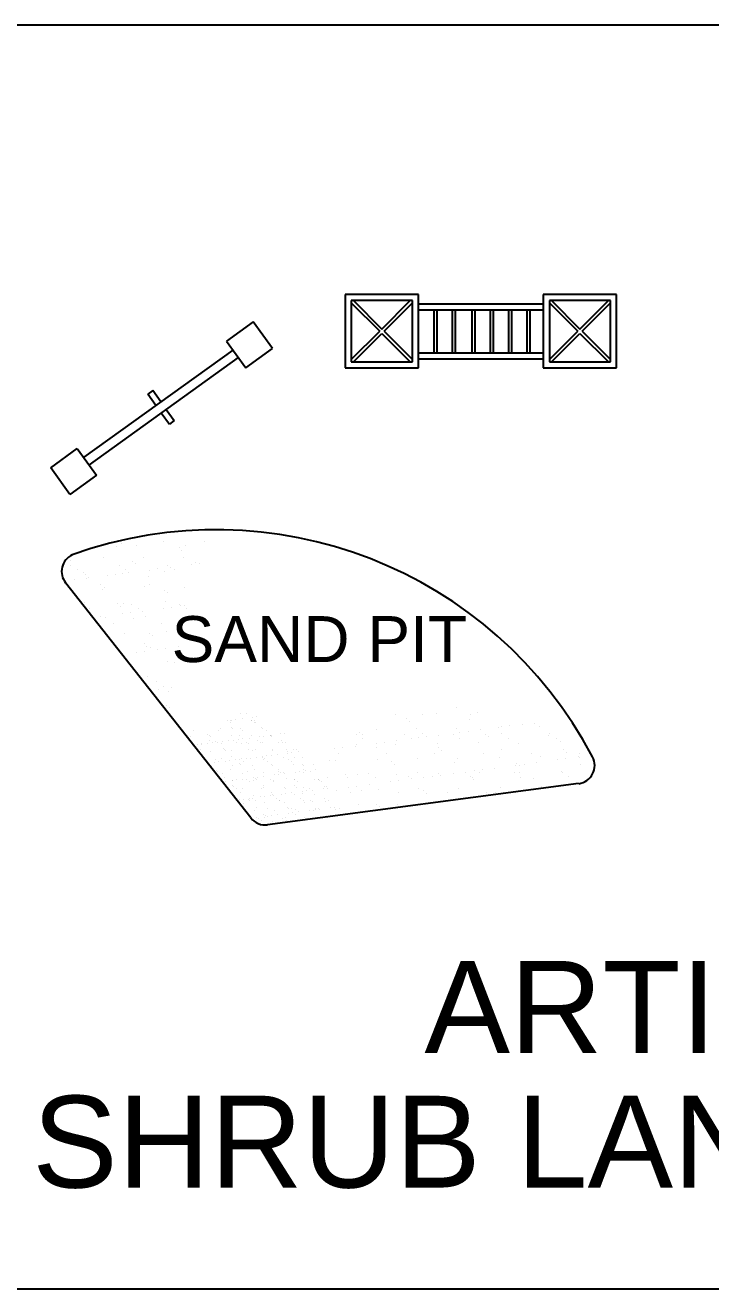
# Model space of a CAD drawing. Header units: metres. Extents: x 3586 to 7307, y 3108 to 6437.
# Drawn here: x 4054.064 to 4054.685, y 3260.957 to 3262.099 of the extents above; entities that cross this region are included whole.
import ezdxf

# ---------------------------------------------------------------- set-up
doc = ezdxf.new("R2010")
doc.units = ezdxf.units.M
doc.styles.add('PARAG', font='arial.ttf', dxfattribs={"height": 12})
doc.styles.get("Standard").update_dxf_attribs({"font": 'arial.ttf'})

msp = doc.modelspace()

# ---------------------------------------------------------------- linework, layer by layer
for p, q in [((4055.5524, 3262.0994), (4053.9538, 3262.0994)), ((4054.4201, 3261.856), (4054.3537, 3261.856)), ((4054.3537, 3261.856), (4054.3537, 3261.7896)), ((4054.4146, 3261.8505), (4054.3592, 3261.8505)), ((4054.3592, 3261.8505), (4054.3592, 3261.7951)), ((4054.3612, 3261.8505), (4054.3869, 3261.8247)), ((4054.3869, 3261.8247), (4054.4126, 3261.8505)), ((4054.4146, 3261.7951), (4054.4146, 3261.8505)), ((4054.4201, 3261.7896), (4054.4201, 3261.856)), ((4054.5994, 3261.856), (4054.533, 3261.856)), ((4054.533, 3261.856), (4054.533, 3261.7896)), ((4054.5938, 3261.8505), (4054.5385, 3261.8505)), ((4054.5385, 3261.8505), (4054.5385, 3261.7951)), ((4054.5405, 3261.8505), (4054.5662, 3261.8247)), ((4054.5662, 3261.8247), (4054.5919, 3261.8505)), ((4054.5938, 3261.7951), (4054.5938, 3261.8505)), ((4054.5994, 3261.7896), (4054.5994, 3261.856)), ((4054.3592, 3261.8485), (4054.385, 3261.8228)), ((4054.3889, 3261.8228), (4054.4146, 3261.8485)), ((4054.4201, 3261.8477), (4054.533, 3261.8477)), ((4054.4201, 3261.8422), (4054.533, 3261.8422)), ((4054.4342, 3261.8034), (4054.4342, 3261.8422)), ((4054.437, 3261.8034), (4054.437, 3261.8422)), ((4054.4508, 3261.8034), (4054.4508, 3261.8422)), ((4054.4536, 3261.8034), (4054.4536, 3261.8422)), ((4054.4687, 3261.8034), (4054.4687, 3261.8422)), ((4054.4714, 3261.8034), (4054.4714, 3261.8422)), ((4054.4853, 3261.8034), (4054.4853, 3261.8422)), ((4054.488, 3261.8034), (4054.488, 3261.8422)), ((4054.5019, 3261.8034), (4054.5019, 3261.8422)), ((4054.5046, 3261.8034), (4054.5046, 3261.8422)), ((4054.5184, 3261.8034), (4054.5184, 3261.8422)), ((4054.5212, 3261.8034), (4054.5212, 3261.8422)), ((4054.5385, 3261.8485), (4054.5642, 3261.8228)), ((4054.5681, 3261.8228), (4054.5938, 3261.8485)), ((4054.2705, 3261.8312), (4054.2464, 3261.8139)), ((4054.2878, 3261.8071), (4054.2705, 3261.8312)), ((4054.3592, 3261.7971), (4054.385, 3261.8228)), ((4054.3612, 3261.7951), (4054.3869, 3261.8208)), ((4054.3869, 3261.8208), (4054.4126, 3261.7951)), ((4054.3889, 3261.8228), (4054.4146, 3261.7971)), ((4054.5385, 3261.7971), (4054.5642, 3261.8228)), ((4054.5405, 3261.7951), (4054.5662, 3261.8208)), ((4054.5662, 3261.8208), (4054.5919, 3261.7951)), ((4054.5681, 3261.8228), (4054.5938, 3261.7971)), ((4054.252, 3261.8057), (4054.1172, 3261.7088)), ((4054.2464, 3261.8139), (4054.2637, 3261.7898)), ((4054.2637, 3261.7898), (4054.2878, 3261.8071)), ((4054.4201, 3261.8034), (4054.533, 3261.8034)), ((4054.2569, 3261.799), (4054.1221, 3261.7021)), ((4054.3592, 3261.7951), (4054.4146, 3261.7951)), ((4054.4201, 3261.7979), (4054.533, 3261.7979)), ((4054.5385, 3261.7951), (4054.5938, 3261.7951)), ((4054.3537, 3261.7896), (4054.4201, 3261.7896)), ((4054.533, 3261.7896), (4054.5994, 3261.7896)), ((4054.1796, 3261.7691), (4054.1751, 3261.7658)), ((4054.1824, 3261.7557), (4054.1751, 3261.7658)), ((4054.1869, 3261.7589), (4054.1796, 3261.7691)), ((4054.1872, 3261.7489), (4054.1946, 3261.7387)), ((4054.1917, 3261.7521), (4054.199, 3261.742)), ((4054.199, 3261.742), (4054.1946, 3261.7387)), ((4054.0873, 3261.6994), (4054.1113, 3261.7167)), ((4054.1113, 3261.7167), (4054.1287, 3261.6927)), ((4054.1046, 3261.6753), (4054.0873, 3261.6994)), ((4054.1287, 3261.6927), (4054.1046, 3261.6753)), ((4054.2682, 3261.3828), (4054.1006, 3261.5954)), ((4054.565, 3261.4138), (4054.2834, 3261.3766)), ((4053.9538, 3260.9571), (4055.5524, 3260.9571))]:
    msp.add_line(p, q)
at = {"linetype": 'Continuous'}
for p, q in [((4054.1894, 3261.6401), (4054.1894, 3261.6401)), ((4054.1897, 3261.6325), (4054.1897, 3261.6325)), ((4054.2265, 3261.633), (4054.2265, 3261.633)), ((4054.2312, 3261.6428), (4054.2312, 3261.6428)), ((4054.1471, 3261.6278), (4054.1471, 3261.6278)), ((4054.1517, 3261.6312), (4054.1517, 3261.6312)), ((4054.165, 3261.6291), (4054.165, 3261.6291)), ((4054.2034, 3261.6273), (4054.2034, 3261.6273)), ((4054.2059, 3261.6249), (4054.2059, 3261.6249)), ((4054.2088, 3261.6292), (4054.2088, 3261.6292)), ((4054.1049, 3261.6155), (4054.1049, 3261.6155)), ((4054.1053, 3261.6112), (4054.1053, 3261.6112)), ((4054.1347, 3261.6182), (4054.1347, 3261.6182)), ((4054.1491, 3261.6113), (4054.1491, 3261.6113)), ((4054.1611, 3261.615), (4054.1611, 3261.615)), ((4054.1637, 3261.6126), (4054.1637, 3261.6126)), ((4054.1715, 3261.6186), (4054.1715, 3261.6186)), ((4054.1929, 3261.6113), (4054.1929, 3261.6113)), ((4054.1954, 3261.6094), (4054.1954, 3261.6094)), ((4054.2075, 3261.6185), (4054.2075, 3261.6185)), ((4054.2145, 3261.6119), (4054.2145, 3261.6119)), ((4054.2182, 3261.6137), (4054.2182, 3261.6137)), ((4054.2218, 3261.6129), (4054.2218, 3261.6129)), ((4054.1083, 3261.5979), (4054.1083, 3261.5979)), ((4054.1113, 3261.6074), (4054.1113, 3261.6074)), ((4054.1166, 3261.6043), (4054.1166, 3261.6043)), ((4054.1188, 3261.6026), (4054.1188, 3261.6026)), ((4054.1197, 3261.5994), (4054.1197, 3261.5994)), ((4054.1214, 3261.6003), (4054.1214, 3261.6003)), ((4054.1388, 3261.6019), (4054.1388, 3261.6019)), ((4054.1461, 3261.6029), (4054.1461, 3261.6029)), ((4054.1526, 3261.6041), (4054.1526, 3261.6041)), ((4054.155, 3261.6075), (4054.155, 3261.6075)), ((4054.1575, 3261.6044), (4054.1575, 3261.6044)), ((4054.1759, 3261.6014), (4054.1759, 3261.6014)), ((4054.1766, 3261.6069), (4054.1766, 3261.6069)), ((4054.184, 3261.6079), (4054.184, 3261.6079)), ((4054.1905, 3261.6055), (4054.1905, 3261.6055)), ((4054.1988, 3261.6076), (4054.1988, 3261.6076)), ((4054.101, 3261.597), (4054.101, 3261.597)), ((4054.1326, 3261.5938), (4054.1326, 3261.5938)), ((4054.1337, 3261.5891), (4054.1337, 3261.5891)), ((4054.1356, 3261.5911), (4054.1356, 3261.5911)), ((4054.1724, 3261.5916), (4054.1724, 3261.5916)), ((4054.1764, 3261.5939), (4054.1764, 3261.5939)), ((4054.1899, 3261.5886), (4054.1899, 3261.5886)), ((4054.2084, 3261.5914), (4054.2084, 3261.5914)), ((4054.1167, 3261.576), (4054.1167, 3261.576)), ((4054.1175, 3261.5772), (4054.1175, 3261.5772)), ((4054.1477, 3261.5762), (4054.1477, 3261.5762)), ((4054.1535, 3261.577), (4054.1535, 3261.577)), ((4054.1605, 3261.5761), (4054.1605, 3261.5761)), ((4054.1914, 3261.5784), (4054.1914, 3261.5784)), ((4054.1925, 3261.5862), (4054.1925, 3261.5862)), ((4054.2042, 3261.5761), (4054.2042, 3261.5761)), ((4054.2047, 3261.575), (4054.2047, 3261.575)), ((4054.1226, 3261.5722), (4054.1226, 3261.5722)), ((4054.1327, 3261.5647), (4054.1327, 3261.5647)), ((4054.1365, 3261.564), (4054.1365, 3261.564)), ((4054.1502, 3261.5739), (4054.1502, 3261.5739)), ((4054.1518, 3261.5673), (4054.1518, 3261.5673)), ((4054.1591, 3261.5682), (4054.1591, 3261.5682)), ((4054.1664, 3261.5723), (4054.1664, 3261.5723)), ((4054.1705, 3261.5697), (4054.1705, 3261.5697)), ((4054.1733, 3261.5645), (4054.1733, 3261.5645)), ((4054.1896, 3261.5722), (4054.1896, 3261.5722)), ((4054.1969, 3261.5732), (4054.1969, 3261.5732)), ((4054.2083, 3261.5747), (4054.2083, 3261.5747)), ((4054.2093, 3261.5643), (4054.2093, 3261.5643)), ((4054.2102, 3261.5724), (4054.2102, 3261.5724)), ((4054.144, 3261.5586), (4054.144, 3261.5586)), ((4054.1625, 3261.5627), (4054.1625, 3261.5627)), ((4054.1877, 3261.5587), (4054.1877, 3261.5587)), ((4054.1544, 3261.5499), (4054.1544, 3261.5499)), ((4054.1718, 3261.5409), (4054.1718, 3261.5409)), ((4054.1765, 3261.5498), (4054.1765, 3261.5498)), ((4054.1791, 3261.5475), (4054.1791, 3261.5475)), ((4054.1923, 3261.5513), (4054.1923, 3261.5513)), ((4054.1647, 3261.5326), (4054.1647, 3261.5326)), ((4054.172, 3261.5335), (4054.172, 3261.5335)), ((4054.1742, 3261.5374), (4054.1742, 3261.5374)), ((4054.1777, 3261.5371), (4054.1777, 3261.5371)), ((4054.1835, 3261.535), (4054.1835, 3261.535)), ((4054.1913, 3261.5363), (4054.1913, 3261.5363)), ((4054.2026, 3261.5376), (4054.2026, 3261.5376)), ((4054.1932, 3261.5242), (4054.1932, 3261.5242)), ((4054.1991, 3261.5235), (4054.1991, 3261.5235)), ((4054.1751, 3261.5103), (4054.1751, 3261.5103)), ((4054.1777, 3261.4979), (4054.1777, 3261.4979)), ((4054.1778, 3261.4975), (4054.1778, 3261.4975)), ((4054.1832, 3261.5057), (4054.1832, 3261.5057)), ((4054.185, 3261.4988), (4054.185, 3261.4988)), ((4054.1891, 3261.5019), (4054.1891, 3261.5019)), ((4054.1941, 3261.4971), (4054.1941, 3261.4971)), ((4054.1964, 3261.5004), (4054.1964, 3261.5004)), ((4054.1918, 3261.4847), (4054.1918, 3261.4847)), ((4054.1944, 3261.4823), (4054.1944, 3261.4823)), ((4054.2588, 3261.4774), (4054.2588, 3261.4774)), ((4054.2604, 3261.4724), (4054.2604, 3261.4724)), ((4054.2645, 3261.4771), (4054.2645, 3261.4771)), ((4054.27, 3261.4736), (4054.27, 3261.4736)), ((4054.2736, 3261.4741), (4054.2736, 3261.4741)), ((4054.3988, 3261.476), (4054.3988, 3261.476)), ((4054.4093, 3261.4726), (4054.4093, 3261.4726)), ((4054.4235, 3261.4764), (4054.4235, 3261.4764)), ((4054.4368, 3261.4773), (4054.4368, 3261.4773)), ((4054.4542, 3261.4826), (4054.4542, 3261.4826)), ((4054.4673, 3261.4765), (4054.4673, 3261.4765)), ((4054.4736, 3261.4778), (4054.4736, 3261.4778)), ((4054.2168, 3261.4618), (4054.2168, 3261.4618)), ((4054.2387, 3261.4618), (4054.2387, 3261.4618)), ((4054.2413, 3261.4639), (4054.2413, 3261.4639)), ((4054.2469, 3261.4705), (4054.2469, 3261.4705)), ((4054.2499, 3261.4686), (4054.2499, 3261.4686)), ((4054.2503, 3261.4709), (4054.2503, 3261.4709)), ((4054.2504, 3261.4645), (4054.2504, 3261.4645)), ((4054.2511, 3261.4711), (4054.2511, 3261.4711)), ((4054.2517, 3261.4633), (4054.2517, 3261.4633)), ((4054.2547, 3261.4716), (4054.2547, 3261.4716)), ((4054.2593, 3261.4638), (4054.2593, 3261.4638)), ((4054.2606, 3261.4618), (4054.2606, 3261.4618)), ((4054.2687, 3261.4711), (4054.2687, 3261.4711)), ((4054.2688, 3261.4706), (4054.2688, 3261.4706)), ((4054.2715, 3261.4706), (4054.2715, 3261.4706)), ((4054.2718, 3261.4687), (4054.2718, 3261.4687)), ((4054.2728, 3261.4695), (4054.2728, 3261.4695)), ((4054.2782, 3261.4645), (4054.2782, 3261.4645)), ((4054.279, 3261.4639), (4054.279, 3261.4639)), ((4054.2825, 3261.4619), (4054.2825, 3261.4619)), ((4054.3819, 3261.463), (4054.3819, 3261.463)), ((4054.4119, 3261.4703), (4054.4119, 3261.4703)), ((4054.4187, 3261.4634), (4054.4187, 3261.4634)), ((4054.4546, 3261.4633), (4054.4546, 3261.4633)), ((4054.4649, 3261.4611), (4054.4649, 3261.4611)), ((4054.4664, 3261.4714), (4054.4664, 3261.4714)), ((4054.4763, 3261.4626), (4054.4763, 3261.4626)), ((4054.4926, 3261.4646), (4054.4926, 3261.4646)), ((4054.4954, 3261.4651), (4054.4954, 3261.4651)), ((4054.5027, 3261.4661), (4054.5027, 3261.4661)), ((4054.5141, 3261.4676), (4054.5141, 3261.4676)), ((4054.5252, 3261.4685), (4054.5252, 3261.4685)), ((4054.5294, 3261.4651), (4054.5294, 3261.4651)), ((4054.2138, 3261.4567), (4054.2138, 3261.4567)), ((4054.2233, 3261.4501), (4054.2233, 3261.4501)), ((4054.2234, 3261.4493), (4054.2234, 3261.4493)), ((4054.2291, 3261.4501), (4054.2291, 3261.4501)), ((4054.2293, 3261.4583), (4054.2293, 3261.4583)), ((4054.2306, 3261.4571), (4054.2306, 3261.4571)), ((4054.2307, 3261.4529), (4054.2307, 3261.4529)), ((4054.2318, 3261.4566), (4054.2318, 3261.4566)), ((4054.2337, 3261.451), (4054.2337, 3261.451)), ((4054.2367, 3261.4515), (4054.2367, 3261.4515)), ((4054.2386, 3261.4513), (4054.2386, 3261.4513)), ((4054.2417, 3261.4504), (4054.2417, 3261.4504)), ((4054.2423, 3261.4518), (4054.2423, 3261.4518)), ((4054.248, 3261.4525), (4054.248, 3261.4525)), ((4054.2508, 3261.4573), (4054.2508, 3261.4573)), ((4054.2526, 3261.4529), (4054.2526, 3261.4529)), ((4054.2556, 3261.451), (4054.2556, 3261.451)), ((4054.2575, 3261.4538), (4054.2575, 3261.4538)), ((4054.2578, 3261.4577), (4054.2578, 3261.4577)), ((4054.2597, 3261.4503), (4054.2597, 3261.4503)), ((4054.2612, 3261.4543), (4054.2612, 3261.4543)), ((4054.2648, 3261.4513), (4054.2648, 3261.4513)), ((4054.2661, 3261.4501), (4054.2661, 3261.4501)), ((4054.2669, 3261.455), (4054.2669, 3261.455)), ((4054.2692, 3261.4576), (4054.2692, 3261.4576)), ((4054.2745, 3261.453), (4054.2745, 3261.453)), ((4054.2765, 3261.4563), (4054.2765, 3261.4563)), ((4054.2775, 3261.4511), (4054.2775, 3261.4511)), ((4054.2787, 3261.451), (4054.2787, 3261.451)), ((4054.2801, 3261.4568), (4054.2801, 3261.4568)), ((4054.2858, 3261.4575), (4054.2858, 3261.4575)), ((4054.286, 3261.4574), (4054.286, 3261.4574)), ((4054.2872, 3261.4575), (4054.2872, 3261.4575)), ((4054.2872, 3261.4563), (4054.2872, 3261.4563)), ((4054.2934, 3261.4507), (4054.2934, 3261.4507)), ((4054.2954, 3261.4588), (4054.2954, 3261.4588)), ((4054.2964, 3261.453), (4054.2964, 3261.453)), ((4054.2971, 3261.4512), (4054.2971, 3261.4512)), ((4054.299, 3261.4593), (4054.299, 3261.4593)), ((4054.2994, 3261.4511), (4054.2994, 3261.4511)), ((4054.3638, 3261.4585), (4054.3638, 3261.4585)), ((4054.3671, 3261.4603), (4054.3671, 3261.4603)), ((4054.3696, 3261.4579), (4054.3696, 3261.4579)), ((4054.3697, 3261.4547), (4054.3697, 3261.4547)), ((4054.3819, 3261.4502), (4054.3819, 3261.4502)), ((4054.3892, 3261.4511), (4054.3892, 3261.4511)), ((4054.4006, 3261.4527), (4054.4006, 3261.4527)), ((4054.4076, 3261.4586), (4054.4076, 3261.4586)), ((4054.4135, 3261.4548), (4054.4135, 3261.4548)), ((4054.4197, 3261.4552), (4054.4197, 3261.4552)), ((4054.4241, 3261.459), (4054.4241, 3261.459)), ((4054.427, 3261.4561), (4054.427, 3261.4561)), ((4054.4377, 3261.4503), (4054.4377, 3261.4503)), ((4054.4384, 3261.4576), (4054.4384, 3261.4576)), ((4054.4514, 3261.4586), (4054.4514, 3261.4586)), ((4054.4573, 3261.4549), (4054.4573, 3261.4549)), ((4054.4575, 3261.4601), (4054.4575, 3261.4601)), ((4054.4745, 3261.4507), (4054.4745, 3261.4507)), ((4054.4804, 3261.4586), (4054.4804, 3261.4586)), ((4054.483, 3261.4562), (4054.483, 3261.4562)), ((4054.4951, 3261.4587), (4054.4951, 3261.4587)), ((4054.5011, 3261.4549), (4054.5011, 3261.4549)), ((4054.5104, 3261.4505), (4054.5104, 3261.4505)), ((4054.5375, 3261.4573), (4054.5375, 3261.4573)), ((4054.5389, 3261.4588), (4054.5389, 3261.4588)), ((4054.5448, 3261.455), (4054.5448, 3261.455)), ((4054.5484, 3261.4519), (4054.5484, 3261.4519)), ((4054.2197, 3261.4488), (4054.2197, 3261.4488)), ((4054.2225, 3261.4442), (4054.2225, 3261.4442)), ((4054.2322, 3261.4431), (4054.2322, 3261.4431)), ((4054.2437, 3261.4451), (4054.2437, 3261.4451)), ((4054.2444, 3261.4442), (4054.2444, 3261.4442)), ((4054.245, 3261.4439), (4054.245, 3261.4439)), ((4054.2511, 3261.4383), (4054.2511, 3261.4383)), ((4054.2512, 3261.4438), (4054.2512, 3261.4438)), ((4054.2663, 3261.4443), (4054.2663, 3261.4443)), ((4054.2696, 3261.444), (4054.2696, 3261.444)), ((4054.2722, 3261.4445), (4054.2722, 3261.4445)), ((4054.2792, 3261.4381), (4054.2792, 3261.4381)), ((4054.2829, 3261.439), (4054.2829, 3261.439)), ((4054.2866, 3261.4394), (4054.2866, 3261.4394)), ((4054.2876, 3261.4439), (4054.2876, 3261.4439)), ((4054.2881, 3261.4443), (4054.2881, 3261.4443)), ((4054.2923, 3261.4402), (4054.2923, 3261.4402)), ((4054.3004, 3261.4442), (4054.3004, 3261.4442)), ((4054.3017, 3261.4431), (4054.3017, 3261.4431)), ((4054.3019, 3261.4414), (4054.3019, 3261.4414)), ((4054.3055, 3261.4419), (4054.3055, 3261.4419)), ((4054.3066, 3261.4446), (4054.3066, 3261.4446)), ((4054.31, 3261.4443), (4054.31, 3261.4443)), ((4054.3112, 3261.4427), (4054.3112, 3261.4427)), ((4054.344, 3261.4452), (4054.344, 3261.4452)), ((4054.3473, 3261.441), (4054.3473, 3261.441)), ((4054.3513, 3261.4462), (4054.3513, 3261.4462)), ((4054.3628, 3261.4477), (4054.3628, 3261.4477)), ((4054.3637, 3261.4491), (4054.3637, 3261.4491)), ((4054.3819, 3261.4467), (4054.3819, 3261.4467)), ((4054.3911, 3261.4411), (4054.3911, 3261.4411)), ((4054.3997, 3261.4489), (4054.3997, 3261.4489)), ((4054.4348, 3261.4412), (4054.4348, 3261.4412)), ((4054.4381, 3261.4462), (4054.4381, 3261.4462)), ((4054.4407, 3261.4439), (4054.4407, 3261.4439)), ((4054.4786, 3261.4413), (4054.4786, 3261.4413)), ((4054.4952, 3261.445), (4054.4952, 3261.445)), ((4054.5224, 3261.4413), (4054.5224, 3261.4413)), ((4054.5303, 3261.438), (4054.5303, 3261.438)), ((4054.5514, 3261.4445), (4054.5514, 3261.4445)), ((4054.554, 3261.4421), (4054.554, 3261.4421)), ((4054.5649, 3261.4379), (4054.5649, 3261.4379)), ((4054.5662, 3261.4414), (4054.5662, 3261.4414)), ((4054.5662, 3261.4378), (4054.5662, 3261.4378)), ((4054.2298, 3261.432), (4054.2298, 3261.432)), ((4054.23, 3261.4321), (4054.23, 3261.4321)), ((4054.2327, 3261.4296), (4054.2327, 3261.4296)), ((4054.2356, 3261.4327), (4054.2356, 3261.4327)), ((4054.2364, 3261.4353), (4054.2364, 3261.4353)), ((4054.2394, 3261.4334), (4054.2394, 3261.4334)), ((4054.2422, 3261.4368), (4054.2422, 3261.4368)), ((4054.2451, 3261.434), (4054.2451, 3261.434)), ((4054.2488, 3261.4345), (4054.2488, 3261.4345)), ((4054.25, 3261.4266), (4054.25, 3261.4266)), ((4054.2517, 3261.4302), (4054.2517, 3261.4302)), ((4054.2545, 3261.4352), (4054.2545, 3261.4352)), ((4054.2581, 3261.4319), (4054.2581, 3261.4319)), ((4054.2583, 3261.4353), (4054.2583, 3261.4353)), ((4054.2594, 3261.4307), (4054.2594, 3261.4307)), ((4054.2601, 3261.4367), (4054.2601, 3261.4367)), ((4054.2613, 3261.4334), (4054.2613, 3261.4334)), ((4054.264, 3261.4365), (4054.264, 3261.4365)), ((4054.2677, 3261.4369), (4054.2677, 3261.4369)), ((4054.2701, 3261.4305), (4054.2701, 3261.4305)), ((4054.2719, 3261.4267), (4054.2719, 3261.4267)), ((4054.2734, 3261.4377), (4054.2734, 3261.4377)), ((4054.2791, 3261.4374), (4054.2791, 3261.4374)), ((4054.2802, 3261.4354), (4054.2802, 3261.4354)), ((4054.2805, 3261.4369), (4054.2805, 3261.4369)), ((4054.2831, 3261.4335), (4054.2831, 3261.4335)), ((4054.2866, 3261.4313), (4054.2866, 3261.4313)), ((4054.288, 3261.4304), (4054.288, 3261.4304)), ((4054.2938, 3261.4267), (4054.2938, 3261.4267)), ((4054.2975, 3261.4377), (4054.2975, 3261.4377)), ((4054.3021, 3261.4354), (4054.3021, 3261.4354)), ((4054.305, 3261.4335), (4054.305, 3261.4335)), ((4054.307, 3261.4311), (4054.307, 3261.4311)), ((4054.3078, 3261.4375), (4054.3078, 3261.4375)), ((4054.3148, 3261.431), (4054.3148, 3261.431)), ((4054.3155, 3261.4376), (4054.3155, 3261.4376)), ((4054.3157, 3261.4267), (4054.3157, 3261.4267)), ((4054.3161, 3261.4299), (4054.3161, 3261.4299)), ((4054.3254, 3261.4313), (4054.3254, 3261.4313)), ((4054.3273, 3261.4266), (4054.3273, 3261.4266)), ((4054.3396, 3261.4344), (4054.3396, 3261.4344)), ((4054.3448, 3261.4345), (4054.3448, 3261.4345)), ((4054.3828, 3261.4359), (4054.3828, 3261.4359)), ((4054.3959, 3261.4339), (4054.3959, 3261.4339)), ((4054.3985, 3261.4315), (4054.3985, 3261.4315)), ((4054.4195, 3261.4363), (4054.4195, 3261.4363)), ((4054.4529, 3261.4326), (4054.4529, 3261.4326)), ((4054.4555, 3261.4362), (4054.4555, 3261.4362)), ((4054.4778, 3261.4264), (4054.4778, 3261.4264)), ((4054.4892, 3261.4279), (4054.4892, 3261.4279)), ((4054.4935, 3261.4375), (4054.4935, 3261.4375)), ((4054.5083, 3261.4304), (4054.5083, 3261.4304)), ((4054.5092, 3261.4322), (4054.5092, 3261.4322)), ((4054.5118, 3261.4298), (4054.5118, 3261.4298)), ((4054.5157, 3261.4314), (4054.5157, 3261.4314)), ((4054.5271, 3261.4329), (4054.5271, 3261.4329)), ((4054.5462, 3261.4354), (4054.5462, 3261.4354)), ((4054.5535, 3261.4364), (4054.5535, 3261.4364)), ((4054.5663, 3261.4309), (4054.5663, 3261.4309)), ((4054.237, 3261.4257), (4054.237, 3261.4257)), ((4054.2383, 3261.4245), (4054.2383, 3261.4245)), ((4054.2421, 3261.4177), (4054.2421, 3261.4177)), ((4054.2426, 3261.4233), (4054.2426, 3261.4233)), ((4054.2444, 3261.4189), (4054.2444, 3261.4189)), ((4054.245, 3261.4158), (4054.245, 3261.4158)), ((4054.2516, 3261.4166), (4054.2516, 3261.4166)), ((4054.2521, 3261.4167), (4054.2521, 3261.4167)), ((4054.2552, 3261.4171), (4054.2552, 3261.4171)), ((4054.2606, 3261.4232), (4054.2606, 3261.4232)), ((4054.2609, 3261.4179), (4054.2609, 3261.4179)), ((4054.264, 3261.4177), (4054.264, 3261.4177)), ((4054.2655, 3261.4251), (4054.2655, 3261.4251)), ((4054.2669, 3261.4158), (4054.2669, 3261.4158)), ((4054.2705, 3261.4191), (4054.2705, 3261.4191)), ((4054.2705, 3261.4169), (4054.2705, 3261.4169)), ((4054.2725, 3261.4187), (4054.2725, 3261.4187)), ((4054.2738, 3261.4175), (4054.2738, 3261.4175)), ((4054.2742, 3261.4196), (4054.2742, 3261.4196)), ((4054.2796, 3261.4239), (4054.2796, 3261.4239)), ((4054.2799, 3261.4203), (4054.2799, 3261.4203)), ((4054.2859, 3261.4178), (4054.2859, 3261.4178)), ((4054.2885, 3261.4168), (4054.2885, 3261.4168)), ((4054.2888, 3261.4159), (4054.2888, 3261.4159)), ((4054.2894, 3261.4216), (4054.2894, 3261.4216)), ((4054.2931, 3261.4221), (4054.2931, 3261.4221)), ((4054.2936, 3261.4249), (4054.2936, 3261.4249)), ((4054.2949, 3261.4237), (4054.2949, 3261.4237)), ((4054.298, 3261.4241), (4054.298, 3261.4241)), ((4054.2988, 3261.4228), (4054.2988, 3261.4228)), ((4054.301, 3261.4181), (4054.301, 3261.4181)), ((4054.3075, 3261.4175), (4054.3075, 3261.4175)), ((4054.3077, 3261.4178), (4054.3077, 3261.4178)), ((4054.3083, 3261.4241), (4054.3083, 3261.4241)), ((4054.3107, 3261.4159), (4054.3107, 3261.4159)), ((4054.312, 3261.4246), (4054.312, 3261.4246)), ((4054.3159, 3261.424), (4054.3159, 3261.424)), ((4054.3177, 3261.4253), (4054.3177, 3261.4253)), ((4054.3222, 3261.4243), (4054.3222, 3261.4243)), ((4054.3259, 3261.4178), (4054.3259, 3261.4178)), ((4054.3292, 3261.4178), (4054.3292, 3261.4178)), ((4054.3296, 3261.4179), (4054.3296, 3261.4179)), ((4054.3305, 3261.4167), (4054.3305, 3261.4167)), ((4054.3326, 3261.416), (4054.3326, 3261.416)), ((4054.3373, 3261.4194), (4054.3373, 3261.4194)), ((4054.3536, 3261.4216), (4054.3536, 3261.4216)), ((4054.3562, 3261.4192), (4054.3562, 3261.4192)), ((4054.3646, 3261.422), (4054.3646, 3261.422)), ((4054.3752, 3261.4233), (4054.3752, 3261.4233)), ((4054.3811, 3261.4195), (4054.3811, 3261.4195)), ((4054.3948, 3261.4155), (4054.3948, 3261.4155)), ((4054.4006, 3261.4218), (4054.4006, 3261.4218)), ((4054.4021, 3261.4165), (4054.4021, 3261.4165)), ((4054.4107, 3261.4203), (4054.4107, 3261.4203)), ((4054.4136, 3261.418), (4054.4136, 3261.418)), ((4054.4189, 3261.4234), (4054.4189, 3261.4234)), ((4054.4249, 3261.4196), (4054.4249, 3261.4196)), ((4054.4327, 3261.4205), (4054.4327, 3261.4205)), ((4054.4386, 3261.4232), (4054.4386, 3261.4232)), ((4054.44, 3261.4214), (4054.44, 3261.4214)), ((4054.4514, 3261.4229), (4054.4514, 3261.4229)), ((4054.4627, 3261.4234), (4054.4627, 3261.4234)), ((4054.4669, 3261.4198), (4054.4669, 3261.4198)), ((4054.4686, 3261.4197), (4054.4686, 3261.4197)), ((4054.4695, 3261.4175), (4054.4695, 3261.4175)), ((4054.4705, 3261.4255), (4054.4705, 3261.4255)), ((4054.4753, 3261.4236), (4054.4753, 3261.4236)), ((4054.5065, 3261.4235), (4054.5065, 3261.4235)), ((4054.5113, 3261.4235), (4054.5113, 3261.4235)), ((4054.5124, 3261.4197), (4054.5124, 3261.4197)), ((4054.524, 3261.4186), (4054.524, 3261.4186)), ((4054.5493, 3261.4248), (4054.5493, 3261.4248)), ((4054.5503, 3261.4236), (4054.5503, 3261.4236)), ((4054.5562, 3261.4198), (4054.5562, 3261.4198)), ((4054.2514, 3261.4125), (4054.2514, 3261.4125)), ((4054.2527, 3261.4113), (4054.2527, 3261.4113)), ((4054.2557, 3261.409), (4054.2557, 3261.409)), ((4054.2588, 3261.4057), (4054.2588, 3261.4057)), ((4054.261, 3261.4097), (4054.261, 3261.4097)), ((4054.2776, 3261.4091), (4054.2776, 3261.4091)), ((4054.2799, 3261.4119), (4054.2799, 3261.4119)), ((4054.28, 3261.4103), (4054.28, 3261.4103)), ((4054.2869, 3261.4055), (4054.2869, 3261.4055)), ((4054.2882, 3261.4043), (4054.2882, 3261.4043)), ((4054.2959, 3261.4043), (4054.2959, 3261.4043)), ((4054.2984, 3261.4106), (4054.2984, 3261.4106)), ((4054.2995, 3261.4091), (4054.2995, 3261.4091)), ((4054.2996, 3261.4047), (4054.2996, 3261.4047)), ((4054.3053, 3261.4055), (4054.3053, 3261.4055)), ((4054.3079, 3261.404), (4054.3079, 3261.404)), ((4054.308, 3261.4117), (4054.308, 3261.4117)), ((4054.3093, 3261.4105), (4054.3093, 3261.4105)), ((4054.3148, 3261.4068), (4054.3148, 3261.4068)), ((4054.3154, 3261.4049), (4054.3154, 3261.4049)), ((4054.3164, 3261.4105), (4054.3164, 3261.4105)), ((4054.3185, 3261.4072), (4054.3185, 3261.4072)), ((4054.3214, 3261.4091), (4054.3214, 3261.4091)), ((4054.3242, 3261.408), (4054.3242, 3261.408)), ((4054.3263, 3261.4042), (4054.3263, 3261.4042)), ((4054.3337, 3261.4092), (4054.3337, 3261.4092)), ((4054.3354, 3261.4112), (4054.3354, 3261.4112)), ((4054.3366, 3261.4111), (4054.3366, 3261.4111)), ((4054.3374, 3261.4097), (4054.3374, 3261.4097)), ((4054.3457, 3261.4074), (4054.3457, 3261.4074)), ((4054.357, 3261.4105), (4054.357, 3261.4105)), ((4054.3586, 3261.4058), (4054.3586, 3261.4058)), ((4054.3643, 3261.4115), (4054.3643, 3261.4115)), ((4054.3684, 3261.408), (4054.3684, 3261.408)), ((4054.3757, 3261.413), (4054.3757, 3261.413)), ((4054.3836, 3261.4088), (4054.3836, 3261.4088)), ((4054.4024, 3261.4059), (4054.4024, 3261.4059)), ((4054.4204, 3261.4093), (4054.4204, 3261.4093)), ((4054.4247, 3261.4075), (4054.4247, 3261.4075)), ((4054.4273, 3261.4051), (4054.4273, 3261.4051)), ((4054.4462, 3261.406), (4054.4462, 3261.406)), ((4054.4564, 3261.4091), (4054.4564, 3261.4091)), ((4054.4818, 3261.4062), (4054.4818, 3261.4062)), ((4054.49, 3261.4061), (4054.49, 3261.4061)), ((4054.4944, 3261.4105), (4054.4944, 3261.4105)), ((4054.5312, 3261.4109), (4054.5312, 3261.4109)), ((4054.2525, 3261.4032), (4054.2525, 3261.4032)), ((4054.2581, 3261.3993), (4054.2581, 3261.3993)), ((4054.2615, 3261.3961), (4054.2615, 3261.3961)), ((4054.2617, 3261.3998), (4054.2617, 3261.3998)), ((4054.2658, 3261.3993), (4054.2658, 3261.3993)), ((4054.2671, 3261.3981), (4054.2671, 3261.3981)), ((4054.2674, 3261.4005), (4054.2674, 3261.4005)), ((4054.2696, 3261.4001), (4054.2696, 3261.4001)), ((4054.2709, 3261.4034), (4054.2709, 3261.4034)), ((4054.2726, 3261.3982), (4054.2726, 3261.3982)), ((4054.2732, 3261.3925), (4054.2732, 3261.3925)), ((4054.277, 3261.4018), (4054.277, 3261.4018)), ((4054.2804, 3261.3968), (4054.2804, 3261.3968)), ((4054.2806, 3261.4023), (4054.2806, 3261.4023)), ((4054.2863, 3261.403), (4054.2863, 3261.403)), ((4054.2889, 3261.4033), (4054.2889, 3261.4033)), ((4054.2915, 3261.4002), (4054.2915, 3261.4002)), ((4054.2943, 3261.3987), (4054.2943, 3261.3987)), ((4054.2945, 3261.3983), (4054.2945, 3261.3983)), ((4054.2988, 3261.397), (4054.2988, 3261.397)), ((4054.3013, 3261.3923), (4054.3013, 3261.3923)), ((4054.3134, 3261.4002), (4054.3134, 3261.4002)), ((4054.3164, 3261.3983), (4054.3164, 3261.3983)), ((4054.3168, 3261.3969), (4054.3168, 3261.3969)), ((4054.3224, 3261.3985), (4054.3224, 3261.3985)), ((4054.3237, 3261.3973), (4054.3237, 3261.3973)), ((4054.3353, 3261.4003), (4054.3353, 3261.4003)), ((4054.3358, 3261.3976), (4054.3358, 3261.3976)), ((4054.3383, 3261.3984), (4054.3383, 3261.3984)), ((4054.3439, 3261.3924), (4054.3439, 3261.3924)), ((4054.3655, 3261.3949), (4054.3655, 3261.3949)), ((4054.3824, 3261.3952), (4054.3824, 3261.3952)), ((4054.385, 3261.3928), (4054.385, 3261.3928)), ((4054.4015, 3261.3947), (4054.4015, 3261.3947)), ((4054.2714, 3261.3898), (4054.2714, 3261.3898)), ((4054.2739, 3261.3832), (4054.2739, 3261.3832)), ((4054.2753, 3261.3825), (4054.2753, 3261.3825)), ((4054.2802, 3261.3861), (4054.2802, 3261.3861)), ((4054.2809, 3261.3833), (4054.2809, 3261.3833)), ((4054.2815, 3261.3849), (4054.2815, 3261.3849)), ((4054.2833, 3261.3915), (4054.2833, 3261.3915)), ((4054.2835, 3261.3844), (4054.2835, 3261.3844)), ((4054.2871, 3261.3849), (4054.2871, 3261.3849)), ((4054.2894, 3261.3898), (4054.2894, 3261.3898)), ((4054.2928, 3261.3857), (4054.2928, 3261.3857)), ((4054.2972, 3261.3826), (4054.2972, 3261.3826)), ((4054.2993, 3261.3835), (4054.2993, 3261.3835)), ((4054.3024, 3261.3869), (4054.3024, 3261.3869)), ((4054.3026, 3261.3911), (4054.3026, 3261.3911)), ((4054.3052, 3261.3915), (4054.3052, 3261.3915)), ((4054.306, 3261.3874), (4054.306, 3261.3874)), ((4054.3083, 3261.3904), (4054.3083, 3261.3904)), ((4054.3087, 3261.3855), (4054.3087, 3261.3855)), ((4054.3117, 3261.3882), (4054.3117, 3261.3882)), ((4054.3173, 3261.3834), (4054.3173, 3261.3834)), ((4054.3191, 3261.3826), (4054.3191, 3261.3826)), ((4054.3213, 3261.3894), (4054.3213, 3261.3894)), ((4054.325, 3261.3899), (4054.325, 3261.3899)), ((4054.3267, 3261.3907), (4054.3267, 3261.3907)), ((4054.3271, 3261.3915), (4054.3271, 3261.3915)), ((4054.3299, 3261.3917), (4054.3299, 3261.3917)), ((4054.3307, 3261.3906), (4054.3307, 3261.3906)), ((4054.3362, 3261.3841), (4054.3362, 3261.3841)), ((4054.3369, 3261.3853), (4054.3369, 3261.3853)), ((4054.3381, 3261.3841), (4054.3381, 3261.3841)), ((4054.3402, 3261.3919), (4054.3402, 3261.3919)), ((4054.3447, 3261.3906), (4054.3447, 3261.3906)), ((4054.3489, 3261.3916), (4054.3489, 3261.3916)), ((4054.2783, 3261.3806), (4054.2783, 3261.3806)), ((4054.2876, 3261.3793), (4054.2876, 3261.3793)), ((4054.3002, 3261.3807), (4054.3002, 3261.3807))]:
    msp.add_line(p, q, dxfattribs=at)
for centre, radius, start, end in [((4054.2369, 3261.2582), 0.3851, 27.8173, 109.7771), ((4054.1137, 3261.6056), 0.0166, 115.1852, 218.2469), ((4054.5629, 3261.4302), 0.0166, 277.5245, 27.8173), ((4054.2813, 3261.393), 0.0166, 218.2469, 277.5245)]:
    msp.add_arc(centre, radius, start, end)

# ---------------------------------------------------------------- texts
at = {"style": 'PARAG'}
msp.add_text('SAND PIT', height=0.04151, dxfattribs=at).set_placement((4054.1966, 3261.5237))
for s, height, p in [('ARTIFECT', 0.08301, (4054.4255, 3261.1704)), ('SHRUB LANDSCAPING', 0.083012, (4054.0705, 3261.0486))]:
    msp.add_text(s, height=height).set_placement(p)

doc.saveas('drawing.dxf')
